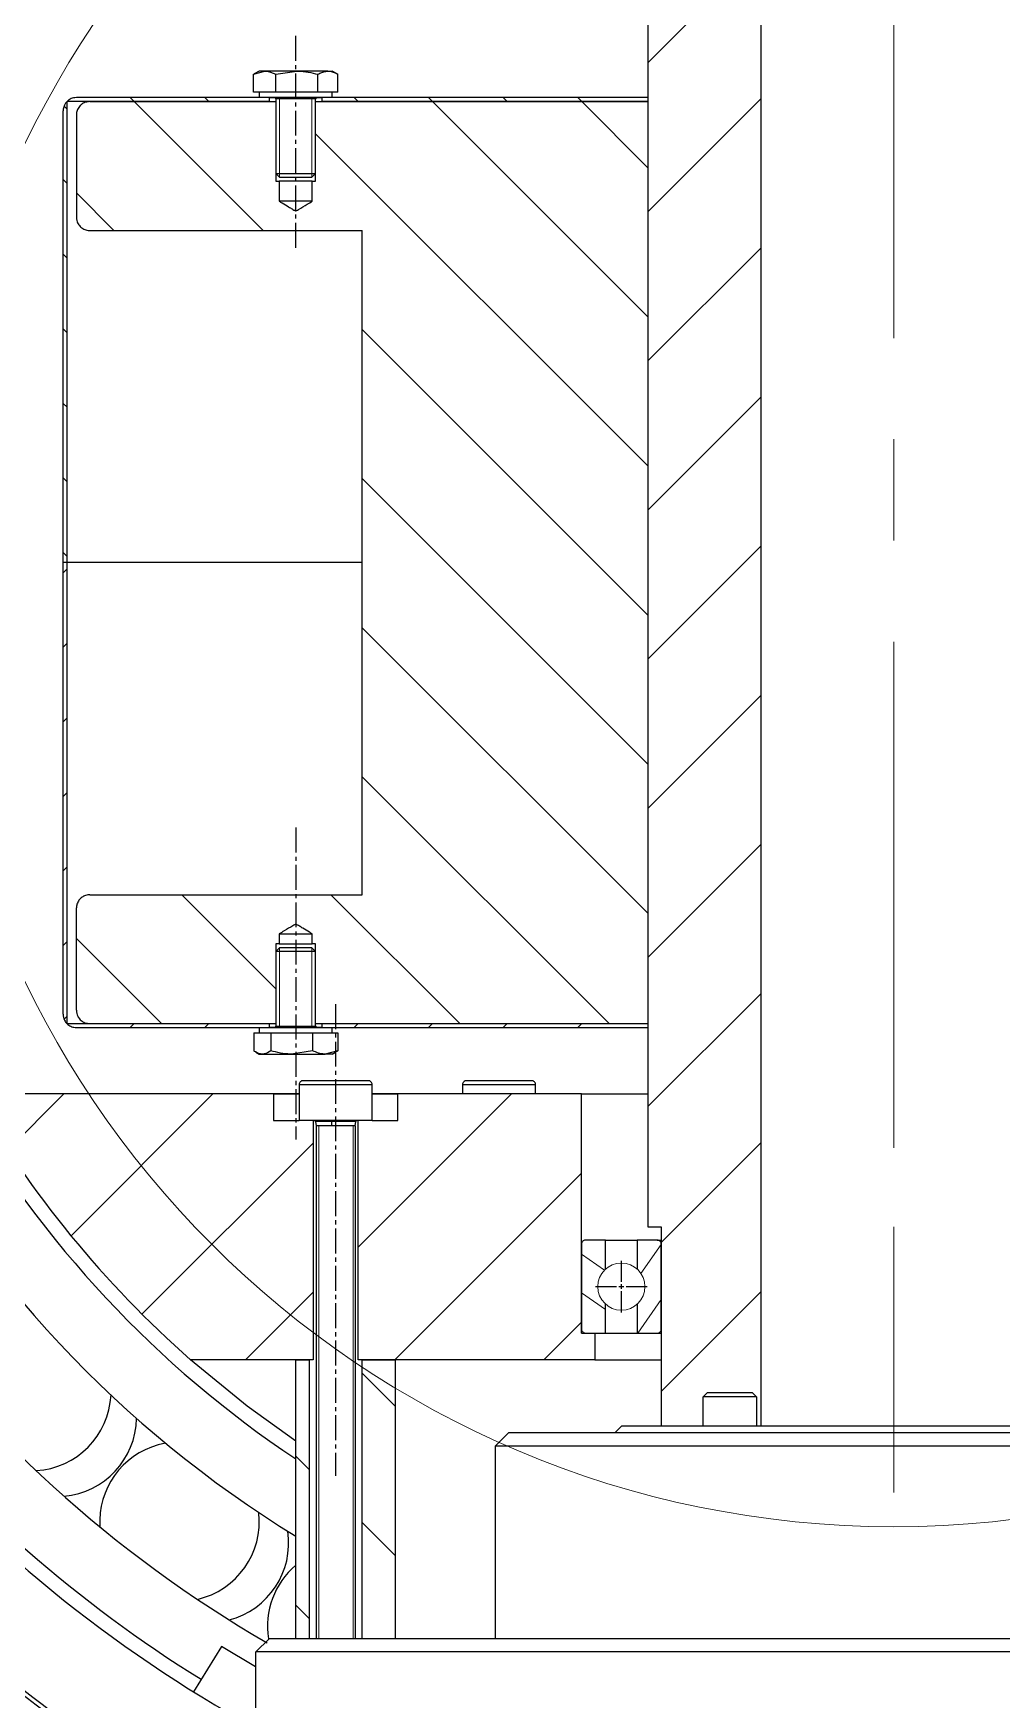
# Model space of a CAD drawing. Header units: millimetres. Extents: x -15 to 1174, y 15 to 856.
# Drawn here: x 108.5 to 137.6, y 372 to 422.2 of the extents above; entities that cross this region are included whole.
import ezdxf

# ---------------------------------------------------------------- set-up
doc = ezdxf.new("R2010")
doc.units = ezdxf.units.MM
doc.linetypes.add('CENTER2', pattern=[1.125, 0.75, -0.125, 0.125, -0.125])
doc.linetypes.add('CENTERX2', pattern=[20.319999999999997, 12.7, -2.54, 2.54, -2.54])
doc.layers.get('0').update_dxf_attribs({"lineweight": 25})
doc.layers.add('netmanh', color=7, linetype='Continuous', lineweight=15)
doc.layers.add('netthuong', color=7, linetype='Continuous', lineweight=25)

# ---------------------------------------------------------------- blocks, each defined once
blk = doc.blocks.new('SW_HATCH_1')
at = {"color": 0, "linetype": 'Continuous', "lineweight": 18}
for p, q in [((-28.30125402703118, 39.05066688098753), (-24.90123125417407, 42.45068965384471)), ((-45.78127285937866, 37.65467182393336), (-45.87010178509698, 37.74350074965164)), ((-43.76153671334978, 37.87999970817181), (-43.88153671254949, 37.99999970737156)), ((-39.88153673922395, 33.999999734046), (-43.7615367133499, 37.87999970817189)), ((-41.51647269805414, 37.87999972314334), (-41.63647269725359, 37.99999972234298)), ((-37.02634466746211, 37.87999975308602), (-37.14634466666183, 37.99999975228578)), ((-34.78128065216598, 37.87999976805744), (-34.90128065136602, 37.99999976725731)), ((-28.30125397605968, 31.39997309195085), (-34.78128065216674, 37.87999976805772)), ((-32.53621663687037, 37.87999978302899), (-32.65621663606996, 37.9999997822287)), ((-30.29115262157483, 37.87999979800043), (-30.41115262077429, 37.99999979720008)), ((-28.30125400600244, 35.89010118242805), (-30.29115262157472, 37.87999979800036)), ((-28.30125399708824, 34.5605388503961), (-24.90123122423113, 37.96056162325321)), ((-28.30125394611679, 26.90984500147356), (-38.30161167704544, 36.91020273240221)), ((-45.7812728444073, 35.40960777869495), (-45.90127288349438, 35.52960781778216)), ((-44.37166476981563, 33.99999970410308), (-45.50127275175161, 35.12960768603889)), ((-45.78127282943578, 33.16454373345567), (-45.9012728685228, 33.28454377254274)), ((-28.30125396714536, 30.07041081980418), (-24.90123119428822, 33.47043359266134)), ((-45.78127281446437, 30.91947968821719), (-45.90127285355145, 31.03947972730441)), ((-28.30125391617386, 22.41971691099588), (-36.90126838822466, 31.01973138304663)), ((-45.7812727994929, 28.67441564297847), (-45.90127283857998, 28.79441568206569)), ((-28.30125393720254, 25.58028278921229), (-24.90123116434536, 28.98030556206953)), ((-45.78127278452157, 26.42935159774006), (-45.90127282360851, 26.54935163682697)), ((-28.30125388623109, 17.92958882051859), (-36.90126835828183, 26.52960329256927)), ((-45.7812727695501, 24.18428755250127), (-45.90127280863718, 24.30428759158848)), ((-28.3012539072596, 21.09015475862079), (-24.90123113440249, 24.49017753147788)), ((-45.9012728045787, 23.69571213370755), (-45.78127276709218, 23.81571217119411)), ((-28.30125385628804, 13.43946073004084), (-36.90126832833898, 22.03947520209182)), ((-45.90127278960732, 21.4506481184115), (-45.78127275212076, 21.57064815589813)), ((-28.30125387731677, 16.60002672802908), (-24.90123110445971, 20.00004950088613)), ((-45.90127277463585, 19.20558410311535), (-45.78127273714932, 19.3255841406019)), ((-45.90127275966444, 16.96052008781965), (-45.78127272217788, 17.0805201253062)), ((-29.47192099024487, 10.11999980346352), (-36.9012682983961, 17.54934711161462)), ((-28.30125384737389, 12.10989869743724), (-24.90123107451675, 15.50992147029449)), ((-45.90127274469294, 14.71545607252386), (-45.78127270720644, 14.83545611001028)), ((-39.5009498130138, 11.16877250516334), (-42.33217702555434, 13.99999971770365)), ((-33.96204902083718, 10.11999977352079), (-37.84204899496271, 13.99999974764649)), ((-45.90127272972153, 12.47039205722788), (-45.78127269223498, 12.59039209471442)), ((-42.94230508202007, 10.11999971363485), (-45.50127260203715, 12.67896723365167)), ((-28.30125381743098, 7.619770666845477), (-24.9012310445739, 11.01979343970258)), ((-45.8717547605679, 10.25484599611464), (-45.78127267726354, 10.34532807941907)), ((-43.88153701904341, 9.99999970737153), (-43.76153701824323, 10.11999970817176)), ((-41.63647297380449, 9.999999722343041), (-41.5164729730044, 10.11999972314319)), ((-37.14634488332719, 9.999999752285897), (-37.02634488252693, 10.11999975308616)), ((-34.9012808380886, 9.999999767257345), (-34.78128083728851, 10.1199997680575)), ((-32.6562167928498, 9.999999782228787), (-32.53621679204966, 10.11999978302898)), ((-30.41115274761103, 9.999999797200235), (-30.29115274681088, 10.11999979800042)), ((-47.56884666449199, 6.312690061923152), (-45.88153703238079, 7.999999694034346)), ((-45.66211008510587, 3.729298580774459), (-41.39140894190316, 7.999999723977228)), ((-37.02157251253257, 3.389580032278636), (-32.41115276094816, 7.999999783863006)), ((-27.90125225769147, 3.529644166050505), (-24.9012310146311, 6.529665409110813)), ((-43.52869774269716, 1.372582862648708), (-38.38098872291493, 6.520291882430945)), ((-35.9210247238195, -2.395428699147883e-07), (-30.3012595101155, 5.619764974161306)), ((-40.41115281429703, -2.694858208113216e-07), (-38.3809886929721, 2.030163851839042)), ((-27.90125222774867, -0.9604838645411797), (-24.90123098468819, 2.039537378519248)), ((-31.43089663334228, -2.096000439183454e-07), (-30.30125948017265, 1.129636943569686)), ((-35.90126734502108, -1.411166083897099), (-36.90152868655849, -0.4109047423597728)), ((-38.50103245795381, -3.30152903149898), (-38.9012695401193, -2.901291949333397)), ((-35.90126731507812, -5.901294174374768), (-36.90152865661581, -4.901032832836901)), ((-38.50103242801092, -7.791657121976501), (-38.90126951017628, -7.391420039811221))]:
    blk.add_line(p, q, dxfattribs=at)
blk = doc.blocks.new('*U42')
at = {"color": 0, "linetype": 'CENTER2', "transparency": 16777216}
blk.add_line((-4.734707046180932e-08, 7.099999999999966), (4.734707046180932e-08, -7.100000000000023), dxfattribs=at)
blk = doc.blocks.new('*U43')
at = {"color": 0, "linetype": 'CENTER2', "transparency": 16777216}
blk.add_line((-3.130902653454508e-08, 4.694999999999993), (3.130902653454508e-08, -4.694999999999993), dxfattribs=at)
blk = doc.blocks.new('*U47')
at = {"color": 0, "linetype": 'CENTER2', "transparency": 16777216}
for p, q in [((-1.4210854715202e-14, 0.1420001922103911), (-1.4210854715202e-14, 0.7787442289155895)), ((-0.7787442289156543, -5.684341886080801e-14), (-0.1420001922104621, -5.684341886080801e-14)), ((-1.4210854715202e-14, -0.778744228915697), (-1.4210854715202e-14, -0.1420001922105047)), ((0.1420001922104337, -5.684341886080801e-14), (0.7787442289156321, -5.684341886080801e-14))]:
    blk.add_line(p, q, dxfattribs=at)
at = {"color": 0, "linetype": 'Continuous', "transparency": 16777216}
for p, q in [((-1.4210854715202e-14, -0.07100009610528081), (-1.4210854715202e-14, 0.07100009610516712)), ((-0.07100009610523818, -5.684341886080801e-14), (0.07100009610520976, -5.684341886080801e-14))]:
    blk.add_line(p, q, dxfattribs=at)

msp = doc.modelspace()

# ---------------------------------------------------------------- hatches: boundary and pattern name
at = {"layer": 'netmanh'}
h = msp.add_hatch(dxfattribs=at)
h.set_pattern_fill('ANSI31', color=256, scale=0.3, angle=10)
h.set_pattern_definition([(55, (-5.219916943133285e-08, 7.827604668214576), (-0.7802423221852646, 0.5463315556243713), [])])
edge = h.paths.add_edge_path()
edge.add_spline(control_points=[(127.3924173530657, 428.9268071260522), (127.391453263541, 428.9382682142185), (127.3893561188257, 428.9631990529683), (127.3715116525632, 428.9983126374366), (127.3424618779497, 429.026943536329), (127.3076295704862, 429.0439897826207), (127.2832910074847, 429.0459370936432), (127.2724168744465, 429.046807125252)], knot_values=[0, 0, 0, 0, 0.1826499615348136, 0.3973110295175213, 0.611972443840089, 0.8266346592478635, 1, 1, 1, 1], degree=3, periodic=0)
edge.add_line((127.2724168744465, 429.046807125252), (126.6724147081701, 429.0468071212509))
edge.add_line((126.6724147081701, 429.0468071212509), (126.6724147140173, 428.169970575632))
edge.add_arc((126.192413295951, 427.6468071180498), 0.7100009610522396, 0, 47.46368111942712, ccw=False)
edge.add_arc((126.192413295951, 427.6468071180498), 0.7100009610522398, -47.4636803552587, 0, ccw=False)
edge.add_line((126.6724147209949, 427.1236436668694), (126.6724147268421, 426.2468071212509))
edge.add_line((126.6724147268421, 426.2468071212509), (127.2724168931186, 426.246807125252))
edge.add_spline(control_points=[(127.2724168931186, 426.246807125252), (127.275030173703, 426.2468609936435), (127.2910716160877, 426.2471916610438), (127.3203643591154, 426.2543472597636), (127.354912165928, 426.2764912565162), (127.3800293719469, 426.3088804146481), (127.3911937830511, 426.3409009454974), (127.392122893774, 426.3605723774817), (127.3924173701373, 426.3668071260523)], knot_values=[0, 0, 0, 0, 0.04177469580817838, 0.2564310851062744, 0.4710874092448923, 0.6857431617801889, 0.9003980811140682, 0.9999999999999999, 0.9999999999999999, 0.9999999999999999, 0.9999999999999999], degree=3, periodic=0)
edge.add_line((127.3924173701373, 426.3668071260523), (127.3924173530657, 428.9268071260522))
edge = h.paths.add_edge_path()
edge.add_line((142.1123633012502, 428.1699706785948), (142.1123632954029, 429.0468072242138))
edge.add_line((142.1123632954029, 429.0468072242138), (141.5123611291265, 429.0468072202125))
edge.add_spline(control_points=[(141.5123611291265, 429.0468072202125), (141.5097478485421, 429.0467533518211), (141.4937064061573, 429.0464226844207), (141.4644136631297, 429.0392670857009), (141.4298658563172, 429.0171230889483), (141.4047486502981, 428.9847339308165), (141.393584239194, 428.9527133999671), (141.3926551284711, 428.9330419679828), (141.3923606521078, 428.9268072194123)], knot_values=[0, 0, 0, 0, 0.04177469580857473, 0.2564310851063495, 0.4710874092447325, 0.6857431617801212, 0.9003980811140628, 1, 1, 1, 1], degree=3, periodic=0)
edge.add_line((141.3923606521559, 428.9268072201115), (141.3923606692275, 426.3668072189131))
edge.add_spline(control_points=[(141.3923606691794, 426.3668072194123), (141.393324758704, 426.3553461312461), (141.3954219034193, 426.3304152924962), (141.413266369682, 426.295301708028), (141.4423161442953, 426.2666708091355), (141.4771484517589, 426.2496245628439), (141.5014870147604, 426.2476772518214), (141.5123611477986, 426.2468072202125)], knot_values=[0, 0, 0, 0, 0.1826499615347824, 0.3973110295175296, 0.6119724438399677, 0.8266346592472781, 1, 1, 1, 1], degree=3, periodic=0)
edge.add_line((141.5123611477987, 426.2468072202125), (141.7923622024918, 426.2468072220797))
edge.add_line((141.7923622024918, 426.2468072220797), (142.112363314075, 426.2468072242137))
edge.add_line((142.112363314075, 426.2468072242137), (142.1123633082277, 427.1236437698325))
edge.add_arc((142.5923647262941, 427.6468072274146), 0.7100009610521943, 180, 227.4636811194223, ccw=False)
edge.add_arc((142.5923647262941, 427.6468072274146), 0.7100009610521943, 132.5363196447492, 180, ccw=False)
edge = h.paths.add_edge_path()
edge.add_spline(control_points=[(127.3924176411492, 385.7268071260523), (127.3914535516246, 385.7382682142185), (127.3893564069093, 385.7631990529683), (127.3715119406465, 385.7983126374366), (127.3424621660332, 385.8269435363291), (127.3076298585697, 385.8439897826206), (127.2832912955682, 385.8459370936432), (127.27241716253, 385.846807125252)], knot_values=[0, 0, 0, 0, 0.1826499615349075, 0.3973110295178386, 0.6119724438402733, 0.8266346592475204, 1, 1, 1, 1], degree=3, periodic=0)
edge.add_line((127.27241716253, 385.846807125252), (126.6724149962536, 385.8468071212508))
edge.add_line((126.6724149962536, 385.8468071212508), (126.6724150021009, 384.969970575632))
edge.add_arc((126.1924135840345, 384.4468071180499), 0.7100009610521271, 0, 47.46368111942172, ccw=False)
edge.add_arc((126.1924135840345, 384.4468071180499), 0.710000961052127, -47.46368035525683, 0, ccw=False)
edge.add_line((126.6724150090784, 383.9236436668697), (126.6724150149257, 383.0468071212508))
edge.add_line((126.6724150149257, 383.0468071212508), (127.2724171812022, 383.046807125252))
edge.add_spline(control_points=[(127.2724171812021, 383.046807125252), (127.2750304617865, 383.0468609936434), (127.2910719041712, 383.0471916610438), (127.3203646471989, 383.0543472597636), (127.3549124540115, 383.0764912565161), (127.3800296600305, 383.1088804146481), (127.3911940711346, 383.1409009454974), (127.3921231818575, 383.1605723774817), (127.3924176582208, 383.1668071260523)], knot_values=[0, 0, 0, 0, 0.04177469580844697, 0.2564310851063278, 0.4710874092449248, 0.6857431617802044, 0.9003980811140444, 1, 1, 1, 1], degree=3, periodic=0)
edge.add_line((127.3924176582208, 383.1668071260523), (127.3924176411492, 385.7268071260523))
edge = h.paths.add_edge_path()
edge.add_line((142.1123635834865, 385.8468072242137), (141.51236141721, 385.8468072202125))
edge.add_line((141.51236141721, 385.8468072202125), (141.3923609394392, 385.8468072194123))
edge.add_line((141.3923609394392, 385.8468072194123), (141.3923609573111, 383.166807218853))
edge.add_spline(control_points=[(141.3923609572629, 383.1668072194123), (141.3933250467876, 383.1553461312461), (141.3954221915028, 383.1304152924961), (141.4132666577656, 383.0953017080279), (141.4423164323791, 383.0666708091354), (141.4771487398426, 383.0496245628439), (141.5014873028439, 383.0476772518214), (141.5123614358821, 383.0468072202125)], knot_values=[0, 0, 0, 0, 0.1826499615356764, 0.3973110295185319, 0.6119724438411653, 0.8266346592485091, 1, 1, 1, 1], degree=3, periodic=0)
edge.add_line((141.5123614358821, 383.0468072202125), (142.1123636021586, 383.0468072242137))
edge.add_line((142.1123636021586, 383.0468072242137), (142.1123635963113, 383.9236437698325))
edge.add_arc((142.5923650143776, 384.4468072274146), 0.7100009610520913, 180, 227.463681119426, ccw=False)
edge.add_arc((142.5923650143776, 384.4468072274146), 0.7100009610520912, 132.5363196447455, 180, ccw=False)
edge.add_line((142.1123635893337, 384.9699706785947), (142.1123635834865, 385.8468072242137))
h = msp.add_hatch(dxfattribs=at)
h.set_pattern_fill('ANSI31', color=256, scale=0.3, angle=100)
h.set_pattern_definition([(145, (-5.219916943133285e-08, 7.827604668214576), (-0.5463315556243713, -0.7802423221852646), [])])
edge = h.paths.add_edge_path()
edge.add_line((125.7124121531433, 385.846807114849), (125.1124106749109, 385.8468071108478))
edge.add_spline(control_points=[(125.1124106749109, 385.8468071108478), (125.1097973426906, 385.8467532402024), (125.0937558897902, 385.8464225652826), (125.0644631883482, 385.8392669251085), (125.0299155086607, 385.8171229410053), (125.0047983814652, 385.7847338186218), (124.9936339902684, 385.752713306804), (124.992704879496, 385.7330418690616), (124.99241040271, 385.7268071100476)], knot_values=[0, 0, 0, 0, 0.04177555592397208, 0.2564314661359164, 0.4710873107141368, 0.6857428082085222, 0.9003978313686146, 0.9999999999999999, 0.9999999999999999, 0.9999999999999999, 0.9999999999999999], degree=3, periodic=0)
edge.add_line((124.9924104027114, 385.7268071100714), (124.992410419783, 383.1668071100323))
edge.add_spline(control_points=[(124.9924104197816, 383.1668071100476), (124.9933745107346, 383.1553460024167), (124.9954716582982, 383.1304151244019), (125.013316148455, 383.0953014944405), (125.0423659494044, 383.066670593468), (125.0771981913446, 383.0496244248903), (125.1015366509591, 383.0476771311825), (125.112410693583, 383.0468071108478)], knot_values=[0, 0, 0, 0, 0.1826504270863007, 0.3973119931963803, 0.6119737475810686, 0.8266359467762056, 1, 1, 1, 1], degree=3, periodic=0)
edge.add_line((125.1124106935831, 383.0468071108478), (125.3924113588984, 383.046807112715))
edge.add_line((125.3924113588984, 383.046807112715), (125.7124121718154, 383.0468071148489))
edge.add_line((125.7124121718154, 383.0468071148489), (125.7124121659681, 383.9236436604679))
edge.add_arc((126.1924135840345, 384.4468071180499), 0.7100009610521272, 180, 227.4636811194152, ccw=False)
edge.add_arc((126.1924135840345, 384.4468071180499), 0.7100009610521271, 132.5363196447498, 180, ccw=False)
edge.add_line((125.7124121589906, 384.96997056923), (125.7124121531433, 385.846807114849))

# ---------------------------------------------------------------- linework, layer by layer
at = {"color": 7, "linetype": 'Continuous', "lineweight": 25}
for p, q in [((130.3924386073777, 430.2468071460582), (130.3924389408077, 380.2468071460582)), ((126.9924158385216, 426.2468071233848), (126.9924161052656, 386.2468071233848)), ((115.1228590835372, 420.9485590070066), (115.4577075225329, 421.0468070464644)), ((115.1228590871499, 420.4068070442314), (115.1228590835372, 420.9485590070066)), ((115.2923890551361, 421.046807045362), (115.1444690415737, 420.9614053843979)), ((115.4577075225329, 421.0468070464644), (115.2923890551364, 421.0468070453621)), ((116.4273209483112, 421.0468070529304), (115.4577075225329, 421.0468070464644)), ((115.7925559628401, 420.9485590114725), (116.4273209483112, 421.0468070529304)), ((115.7925559664524, 420.4068070486973), (115.7925559628401, 420.9485590114725)), ((117.3620024809146, 421.0468070591634), (116.4273209483112, 421.0468070529304)), ((117.0620859387064, 420.4068070571632), (117.0620859350938, 420.9485590199386)), ((117.3620024809146, 421.0468070591634), (117.4923890551364, 421.0468070600331)), ((117.6403090698386, 420.9614054010414), (117.4923890551368, 421.0468070600328)), ((117.6619190316586, 420.4068070611635), (117.6619190280461, 420.9485590239389)), ((115.5926371659324, 420.1268070473642), (109.5123970376765, 420.1268070068176)), ((109.5123971302367, 406.2468070068175), (109.5123970376765, 420.1268070068176)), ((115.2925694870418, 420.2468070453629), (109.7923971276647, 420.2468070086847)), ((110.192397261807, 420.1268070113522), (115.7827144808815, 420.1268070486319)), ((115.4577075268011, 420.4068070464642), (115.1228590871499, 420.4068070442314)), ((115.2923890594043, 420.4068070453621), (115.2923890604713, 420.2468070453617)), ((117.4923890604712, 420.2468070600326), (115.2923890604712, 420.2468070453617)), ((115.7925559664524, 420.4068070486973), (115.4577075268011, 420.4068070464642)), ((115.7788465736487, 420.236807048606), (115.5926371651988, 420.2368070473643)), ((115.5926371651988, 420.2368070473642), (115.5926371659324, 420.1268070473642)), ((115.7827144808815, 420.1268070486319), (115.792719907576, 420.1168070486985)), ((115.7923890612715, 420.1268070486964), (115.7827144808815, 420.1268070486319)), ((116.9923890607387, 420.2068070566982), (115.7923890607387, 420.2068070486959)), ((115.792389060738, 420.2068070486959), (115.7923890613382, 420.1168070486963)), ((116.4273209525799, 420.4068070529304), (115.7925559664524, 420.4068070486973)), ((115.792719907576, 420.1168070486985), (115.7927199235139, 417.7268070486985)), ((117.0620859387064, 420.4068070571632), (116.4273209525799, 420.4068070529304)), ((116.9920582151121, 420.1168070566964), (117.0020636416732, 420.1268070567632)), ((116.99205823105, 417.7268070566964), (116.9920582151121, 420.1168070566964)), ((116.9923890613382, 420.1168070566987), (116.992389060738, 420.2068070566982)), ((117.0020636416732, 420.1268070567632), (116.9923890612715, 420.1268070566987)), ((117.0020636416732, 420.1268070567632), (126.9924158792854, 420.1268071233848)), ((117.1921409558771, 420.2368070580306), (117.0059315474285, 420.236807056789)), ((117.3620024851827, 420.4068070591635), (117.0620859387064, 420.4068070571632)), ((117.1921409566106, 420.1268070580307), (117.1921409558771, 420.2368070580306)), ((126.9924158792854, 420.1268071233848), (117.1921409566106, 420.1268070580307)), ((117.6619190316586, 420.4068070611635), (117.3620024851827, 420.4068070591635)), ((126.9924158784852, 420.2468071233848), (117.4922086339007, 420.2468070600314)), ((117.4923890604713, 420.2468070600327), (117.4923890594043, 420.406807060033)), ((126.9924158784852, 420.2468071233848), (126.9924158792854, 420.1268071233848)), ((126.9924158792854, 420.1268071233848), (126.9924160644058, 392.3668071233848)), ((109.39239709195, 406.2468070060173), (109.392397001257, 419.8468070060173)), ((109.7923971311319, 419.7268070086848), (109.7923971516716, 416.6468070086848)), ((115.7923890757286, 417.959007048696), (116.921269126153, 417.9590070562241)), ((115.7927199219677, 417.9586762024605), (115.9045890764761, 417.8468070494441)), ((116.8801890764761, 417.84680705595), (116.9920582295038, 417.9586762104696)), ((116.921269126153, 417.9590070562241), (116.9923890757286, 417.9590070566983)), ((115.7927199235139, 417.7268070486985), (115.8927861409607, 417.7268070493658)), ((116.8919920136033, 417.7268070560291), (115.8927861409607, 417.7268070493658)), ((115.8927861409607, 417.7268070493658), (115.8927861449618, 417.1268070493658)), ((115.9045890764761, 417.8468070494441), (116.8223685574712, 417.8468070555643)), ((116.8223685574712, 417.8468070555643), (116.8801890764761, 417.84680705595)), ((116.8919920176045, 417.1268070560291), (116.8919920136033, 417.7268070560291)), ((116.8919920136033, 417.7268070560291), (116.99205823105, 417.7268070566964)), ((116.8919920176045, 417.1268070560291), (115.8927861449618, 417.1268070493658)), ((110.1923972876811, 416.2468070113522), (118.3924014904588, 416.2468070660348)), ((118.3924016238309, 396.2468070660348), (118.3924014904588, 416.2468070660348)), ((109.5123971302367, 406.2468070068175), (109.39239709195, 406.2468070060173)), ((109.3923971826429, 392.6468070060173), (109.3923970919499, 406.2468070060173)), ((118.3924015571449, 406.2468070660348), (109.5123971302367, 406.2468070068175)), ((109.5123972227969, 392.3668070068175), (109.5123971302367, 406.2468070068175)), ((110.1923974210532, 396.2468070113522), (118.3924016238309, 396.2468070660348)), ((109.7923973109178, 392.7668070086847), (109.7923972903785, 395.8468070086847)), ((115.8927862919652, 395.066376739852), (115.8927862939629, 394.7668070493658)), ((115.8927862919652, 395.066376739852), (116.8919921648138, 395.0663767465153)), ((116.8919921668115, 394.7668070560291), (116.8919921648138, 395.0663767465153)), ((116.9923892319395, 394.5346070567018), (115.7923892319395, 394.5346070486995)), ((115.8927862939629, 394.7668070493658), (115.7927200765333, 394.7668070486985)), ((115.7927200765333, 394.7668070486985), (115.7927200924713, 392.3768070486985)), ((115.9045892311906, 394.646807049448), (115.7927200780796, 394.5349378948449)), ((115.8927862939629, 394.7668070493658), (116.8919921668115, 394.7668070560291)), ((116.8801892311906, 394.6468070559538), (115.9045892311906, 394.646807049448)), ((116.9920583857873, 394.5349379028492), (116.8801892311906, 394.6468070559538)), ((116.9920583842411, 394.7668070566964), (116.8919921668115, 394.7668070560291)), ((116.992058400179, 392.3768070566964), (116.9920583842411, 394.7668070566964)), ((109.5123972227969, 392.3668070068175), (115.5926373510527, 392.3668070473643)), ((110.1923974469274, 392.3668070113522), (115.7827146659116, 392.3668070486318)), ((115.5926373510527, 392.3668070473643), (115.5926373517863, 392.2568070473642)), ((115.7927200924713, 392.3768070486985), (115.7827146659116, 392.3668070486318)), ((115.7827146659116, 392.3668070486318), (115.7923892463947, 392.3668070486963)), ((115.792389246328, 392.3768070486963), (115.7923892469282, 392.2868070486997)), ((117.0020638268721, 392.3668070567631), (116.992058400179, 392.3768070566964)), ((116.9923892469282, 392.2868070567021), (116.992389246328, 392.3768070566986)), ((116.9923892463947, 392.3668070566986), (117.0020638268721, 392.3668070567631)), ((117.0020638268721, 392.3668070567631), (126.9924160644058, 392.3668071233848)), ((117.1921411417309, 392.3668070580306), (126.9924160644057, 392.3668071233848)), ((117.1921411424645, 392.2568070580307), (117.1921411417309, 392.3668070580306)), ((126.9924160644057, 392.3668071233848), (126.9924160652059, 392.2468071233848)), ((109.7923973143855, 392.2468070086848), (115.2925696737655, 392.2468070453665)), ((115.1300960186307, 392.0868070442828), (115.1300960222435, 391.5450550815076)), ((115.1300960186307, 392.0868070442828), (115.3845100016871, 392.0868070459792)), ((115.2923892471949, 392.2468070453653), (115.2923892482619, 392.0868070453649)), ((115.2923892471949, 392.2468070453654), (115.3845100006202, 392.2468070459796)), ((115.3845100006202, 392.2468070459796), (117.4923892471949, 392.2468070600362)), ((115.3845100016871, 392.0868070459792), (115.638923984744, 392.0868070476761)), ((115.5926373517862, 392.2568070473642), (115.7788467602356, 392.256807048606)), ((115.638923984744, 392.0868070476761), (116.2700705995598, 392.0868070518848)), ((115.638923984744, 392.0868070476761), (115.638923988357, 391.5450550849006)), ((115.7923892469289, 392.2868070486998), (115.8426369306154, 392.2868070490348)), ((115.8426369306154, 392.2868070490348), (116.9923892469289, 392.2868070567021)), ((116.2700705995598, 392.0868070518848), (116.9012172143755, 392.0868070560936)), ((116.9012172143755, 392.0868070560936), (116.9012172179877, 391.5450550933184)), ((116.9012172143755, 392.0868070560936), (117.2779498461339, 392.0868070586063)), ((117.0059317340221, 392.2568070567889), (117.1921411424644, 392.2568070580307)), ((117.2779498461339, 392.0868070586063), (117.6546824778929, 392.086807061118)), ((117.4922088206243, 392.246807060035), (126.9924160652059, 392.2468071233848)), ((117.4923892482619, 392.0868070600358), (117.4923892471949, 392.2468070600362)), ((117.6546824778929, 392.086807061118), (117.654682481506, 391.5450550983427)), ((115.1918486079017, 391.5048542127114), (115.2923892525295, 391.446807045365)), ((115.2923892525298, 391.4468070453649), (115.384510005955, 391.4468070459791)), ((115.384510005955, 391.4468070459791), (116.2700706038273, 391.4468070518848)), ((116.9012172179877, 391.5450550933184), (116.2700706038273, 391.4468070518848)), ((116.2700706038273, 391.4468070518848), (117.2779498504018, 391.4468070586062)), ((117.654682481506, 391.5450550983427), (117.2779498504018, 391.4468070586062)), ((117.4923892525298, 391.4468070600358), (117.2779498504018, 391.4468070586062)), ((117.4923892525302, 391.4468070600359), (117.5929298963841, 391.5048542287235)), ((117.586034599682, 391.5125726326434), (117.654682481506, 391.5450550983427)), ((116.4923892586596, 390.5268070533638), (116.4923892658617, 389.4468070533638)), ((118.6923892586583, 390.5268070680344), (116.4923892586583, 390.5268070533635)), ((118.5723892578593, 390.6468070672342), (116.6123892578593, 390.6468070541637)), ((118.6923892658617, 389.4468070680346), (118.6923892586596, 390.5268070680347)), ((121.4129953349343, 390.5268070861775), (121.4129953368015, 390.2468070861778)), ((123.612995334933, 390.5268071008481), (121.412995334933, 390.5268070861772)), ((123.492995334134, 390.6468071000479), (121.5329953341339, 390.6468070869774)), ((123.6129953368016, 390.2468071008487), (123.6129953349343, 390.5268071008484)), ((115.7122948123491, 390.2468070481622), (106.6803964217932, 390.2468069879321)), ((116.4923892605268, 390.2468070533643), (115.7122948123491, 390.2468070481622)), ((115.7122948123491, 390.2468070481622), (115.7222953768356, 390.2368070482289)), ((116.4923892605935, 390.2368070533643), (115.7222953768356, 390.2368070482289)), ((115.7222953768356, 390.2368070482289), (115.7222953821038, 389.4468070482289)), ((119.4724837087063, 390.2468070732374), (118.6923892605269, 390.2468070680352)), ((119.4624831443532, 390.2368070731707), (118.6923892605935, 390.2368070680353)), ((119.4624831443532, 390.2368070731707), (119.4724837087063, 390.2468070732374)), ((119.4624831496214, 389.4468070731707), (119.4624831443532, 390.2368070731707)), ((124.9924103725693, 390.2468071100475), (119.4724837087063, 390.2468070732374)), ((124.9924104205832, 383.0468071100476), (124.9924103725693, 390.2468071100475)), ((124.9924103725693, 390.2468071100475), (126.9924160785912, 390.2468071233848)), ((115.7222953821038, 389.4468070482289), (116.4925696924447, 389.4468070533646)), ((118.6923892658621, 389.4468070680343), (116.492389265862, 389.4468070533635)), ((116.9126811711102, 389.4468070561671), (116.9126812191241, 382.2468070561671)), ((116.9841114324991, 389.4137529837493), (117.0069892669476, 389.2840063422287)), ((117.4647099134092, 389.4137529869543), (116.9841114324991, 389.4137529837492)), ((117.4647099134092, 389.4137529869543), (117.4695120405737, 389.2840063453131)), ((118.2006670996657, 389.413752991862), (117.4647099134092, 389.4137529869543)), ((118.1777892669476, 389.2840063500363), (118.2006670996657, 389.4137529918619)), ((118.272097408629, 382.2468070652325), (118.272097360615, 389.4468070652325)), ((118.6922088392794, 389.4468070680332), (119.4624831496214, 389.4468070731707)), ((117.4695120405737, 389.2840063453131), (117.0069892669469, 389.2840063422287)), ((117.6072067709582, 389.2840063462314), (117.4695120405737, 389.2840063453131)), ((118.0587048113323, 389.2840063492422), (117.6072067709582, 389.2840063462314)), ((118.1777892669469, 389.2840063500363), (118.0587048113323, 389.2840063492422)), ((125.7124121531433, 385.846807114849), (125.1124106749109, 385.8468071108478)), ((125.7124121589906, 384.9699705692301), (125.7124121531433, 385.846807114849)), ((125.7124121531433, 385.846807114849), (126.6724149962536, 385.8468071212508)), ((126.6724149962536, 385.8468071212508), (126.6724150021009, 384.969970575632)), ((127.27241716253, 385.846807125252), (126.6724149962536, 385.8468071212508)), ((126.9924161052656, 386.2468071233848), (127.3924176377297, 386.2468071260523)), ((127.27241716253, 385.846807125252), (127.3924176403972, 385.8468071260523)), ((127.3924176377297, 386.2468071260523), (127.3924176777413, 380.2468071260523)), ((124.99241040271, 385.7268071100476), (124.9924104197816, 383.1668071100476)), ((127.3924176582208, 383.1668071260523), (127.3924176411492, 385.7268071260523)), ((125.7124121718154, 383.0468071148489), (125.7124121659681, 383.9236436604678)), ((126.6724150090784, 383.9236436668697), (126.6724150149257, 383.0468071212508)), ((124.9924104205832, 383.0468071100476), (125.3924113588984, 383.046807112715)), ((125.112410693583, 383.0468071108478), (125.7124121718154, 383.0468071148489)), ((125.3924113588984, 383.046807112715), (125.3924113642333, 382.246807112715)), ((125.7124121718154, 383.0468071148489), (126.6724150149257, 383.0468071212508)), ((126.6724150149257, 383.0468071212508), (127.2724171812021, 383.046807125252)), ((127.2724171812021, 383.046807125252), (127.3924176590692, 383.0468071260523)), ((116.9126812191241, 382.2468070561671), (113.2263788253603, 382.2468070315846)), ((116.3924003951087, 373.8468070526972), (116.3924003390924, 382.2468070526971)), ((116.3924003390924, 382.2468070526971), (116.7826343546356, 382.2468070552995)), ((116.7826343546356, 382.2468070552995), (116.7926374186555, 382.2368070553662)), ((116.7926374186555, 382.2368070553662), (116.7926374746051, 373.8468070553662)), ((125.3924113642333, 382.246807112715), (118.272097408629, 382.2468070652325)), ((118.3921412093271, 382.2368070660326), (118.4021442732137, 382.2468070660993)), ((118.3921412652767, 373.8468070660327), (118.3921412093271, 382.2368070660326)), ((118.4021442732137, 382.2468070660993), (119.3924025441277, 382.2468070727029)), ((119.3924026001439, 373.846807072703), (119.3924025441277, 382.2468070727029)), ((125.3924113642333, 382.246807112715), (127.3924176644041, 382.2468071260523)), ((128.6560445197502, 381.1268071346512), (128.7760445189573, 381.2468071354583)), ((128.6560445256438, 380.2468071345645), (128.6560445197754, 381.1268071346511)), ((130.136044518994, 381.2468071445277), (130.2560445198006, 381.1268071453209)), ((130.2560445197755, 381.126807145321), (130.2560445256437, 380.2468071452344)), ((122.7923893285958, 380.0468070953765), (122.3923893312631, 379.646807092709)), ((125.9923893285958, 380.0468071167154), (126.1923893272619, 380.2468071180493)), ((112.4755926837468, 379.7323953842552), (112.256887212275, 379.6828542093153)), ((122.3923893312631, 379.646807092709), (122.3923893699411, 373.8468070927088)), ((115.1923893726082, 373.446807044695), (115.592389369941, 373.8468070473626)), ((114.1591900677246, 373.6097476430808), (113.3161401058031, 372.2498701626785)), ((115.1829556181884, 372.9968799060485), (114.1591900677246, 373.6097476430808)), ((115.1923894126203, 367.446807044695), (115.1923893726082, 373.446807044695))]:
    msp.add_line(p, q, dxfattribs=at)
at = {"color": 7, "linetype": 'CENTERX2', "lineweight": 18, "ltscale": 1.2}
for p, q in [((134.3923890071695, 428.2468071727316), (134.3923892872508, 386.2468071727316)), ((134.3923892872508, 386.2468071727316), (134.3923893405996, 378.2468071727316))]:
    msp.add_line(p, q, dxfattribs=at)
at = {"linetype": 'CENTER2'}
msp.add_line((116.3923890906191, 415.7268070526968), (116.3923890480068, 422.1168070526967), dxfattribs=at)
at = {"color": 7, "linetype": 'Continuous', "lineweight": 25, "flags": 128}
msp.add_lwpolyline([(116.3924003554807, 379.7892864412034), (114.9271592809086, 380.8478932984285), (113.2263788253603, 382.2468070315846)], dxfattribs=at)
at = {"color": 7, "linetype": 'Continuous', "lineweight": 18}
msp.add_circle((134.392389153832, 406.2468071727379), 29.0290520173001, dxfattribs=at)
at = {"color": 7, "linetype": 'Continuous', "lineweight": 25}
for centre, radius, start, end in [((134.3923891538307, 406.2468071727323), 47.00000000000001, 14.79249742348322, 154.834968234325), ((134.3923891538307, 406.2468071727323), 47, 154.834968234325, 242.0899445491411), ((115.7523890607387, 420.206807048429), 0.04000000000007731, 3.821958060746176e-07, 90.00000038103555), ((117.0323890607386, 420.2068070569649), 0.04000000000002046, 90.00000038313216, 180.0000003820338), ((115.7523892469289, 392.286807048433), 0.04000000000002046, 270.0000003831737, 3.820329616749265e-07), ((117.0323892469289, 392.2868070569688), 0.04000000000000625, 180.0000003820338, 270.0000003809956), ((116.6123892586583, 390.5268070541637), 0.1200000000000045, 90.00000038190404, 180.000000382088), ((118.5723892586583, 390.5268070672342), 0.1200000000000188, 3.820872601044485e-07, 90.0000003822501), ((121.532995334933, 390.5268070869774), 0.1200000000000045, 90.00000038191762, 180.000000382088), ((123.492995334933, 390.5268071000479), 0.1200000000000045, 3.820872601044485e-07, 90.0000003822501), ((134.3923891538307, 406.2468071727324), 34.39999999999997, 207.8274763954814, 238.4491223768626), ((134.3923891538307, 406.2468071727324), 32.43999999999997, 209.7962649798152, 236.2982261009579), ((134.3923891538306, 406.2468071727322), 32, 210.0029369553965, 228.5903782728126), ((116.9447191224238, 389.4068070563799), 0.04000000000002046, 10.00000038184502, 90.00000038207368), ((118.2400594098314, 389.406807065018), 0.04000000000000434, 90.00000038213474, 170.0000003817778), ((134.3923891538307, 406.2468071727324), 37.60000000000026, 215.5305576645622, 239.8879426409397), ((134.3923891538307, 406.2468071727324), 39.56, 219.3320584732561, 238.203341669047), ((108.436009116314, 381.3015403802519), 2.4, 273.4598977372772, 357.1121956480873), ((134.3923891538304, 406.2468071727324), 40.00000000000002, 220.0950227348636, 241.2702028248807), ((109.2034266927622, 380.5268505216238), 2.400000000000002, 275.1954639942829, 358.8477619050931), ((112.8958762755613, 377.3694815681266), 2.399999999999993, 105.4409703622819, 183.7378324609687), ((112.8958762755613, 377.3694815681266), 2.400000000000014, 282.9335819478069, 6.585879858615189), ((113.7803370363963, 376.7316702510073), 2.399999999999996, 284.6691482048045, 8.32144611561504), ((134.3923891538304, 406.2468071727324), 42.99999999999996, 224.6253086337533, 238.9270630654939), ((134.3923891538304, 406.2468071727324), 42.87999999999991, 224.4715597153511, 239.3187851633899), ((117.9421122689011, 374.2251209209255), 2.399999999999998, 130.2191763566547, 189.1970281232544)]:
    msp.add_arc(centre, radius, start, end, dxfattribs=at)
for points, knots in [([(115.4577075225329, 421.0468070464644), (115.46563971711, 421.0467090420806), (115.5787140474505, 421.0453119785102), (115.6895215947137, 420.9951770040439), (115.7925559628401, 420.9485590114725)], [0, 0, 0, 0, 0.07015026799794757, 1, 1, 1, 1]), ([(116.4273209483112, 421.0468070529304), (116.4423578389885, 421.0467090485939), (116.6567104153402, 421.0453119856988), (116.8667658994702, 420.9951770118944), (117.0620859350938, 420.9485590199386)], [0, 0, 0, 0, 0.07015026799913458, 1, 1, 1, 1]), ([(117.0620859350938, 420.9485590199386), (117.0821238504584, 420.960461045689), (117.1797665419066, 421.018458387569), (117.2813030023984, 421.0342534266212), (117.3620024809146, 421.0468070591634)], [0, 0, 0, 0, 0.2052167455385972, 1, 1, 1, 1]), ([(117.3620024809146, 421.0468070591634), (117.3850694408505, 421.045764960118), (117.4865478450449, 421.0411804570699), (117.5854772062384, 420.9889313984978), (117.6619190280461, 420.9485590239389)], [0, 0, 0, 0, 0.2273090527885504, 1, 1, 1, 1]), ([(109.7923971276647, 420.2468070086847), (109.7615994286035, 420.2446951898378), (109.6859523213086, 420.2395080170371), (109.572946626827, 420.189948992636), (109.4841273862476, 420.1097470345946), (109.4215670246844, 420.0094859707822), (109.395117155745, 419.9227680376578), (109.3929555569279, 419.8624048204735), (109.392397001257, 419.8468070060173)], [0, 0, 0, 0, 0.1473267637775841, 0.3618726023891619, 0.576418409823472, 0.7106992340566871, 0.9252448779287279, 1, 1, 1, 1]), ([(110.192397261807, 420.1268070113522), (110.1581953139877, 420.1242303879656), (110.0791262120343, 420.1182736717478), (109.9796897473695, 420.0712873045485), (109.8891521226715, 419.9955324400014), (109.8218538861348, 419.8963386744774), (109.7943667188834, 419.7959569539267), (109.7927444107749, 419.7389995948128), (109.7923971311319, 419.7268070086848)], [0, 0, 0, 0, 0.1635631518862462, 0.3781302632430965, 0.5124244727304258, 0.7269914233523704, 0.9415583756649288, 1, 1, 1, 1]), ([(115.8927861449618, 417.1268070493658), (115.9219068684028, 417.1093258208145), (116.0175132286992, 417.0519331314231), (116.1475531030364, 416.9738949277775), (116.2664741659461, 416.9028799326982), (116.3285274269935, 416.8663008365949), (116.3616861423094, 416.8479860950752), (116.3812384041275, 416.8391799160576), (116.3974839841536, 416.8375674499577), (116.4310524821912, 416.8500438338191), (116.5426270328733, 416.9196935664091), (116.7034489989971, 417.0131317005845), (116.8408718217185, 417.0959859390201), (116.8919920176045, 417.1268070560291)], [0, 0, 0, 0, 0.08816733226815608, 0.2894625112001012, 0.3936466020029237, 0.4477850604665884, 0.4763427179412972, 0.4920999309874148, 0.5030814200615805, 0.51767105572441, 0.583403097890517, 0.8450292693775547, 1, 1, 1, 1]), ([(109.7923971516716, 416.6468070086848), (109.7931501191102, 416.6284745415934), (109.7950547865674, 416.5821016817688), (109.8178793427869, 416.4930518389082), (109.8767291158508, 416.3886115362554), (109.9799973645104, 416.2992765470133), (110.0914250927595, 416.2531421916952), (110.1643259346162, 416.2485682594292), (110.1923972876811, 416.2468070113522)], [0, 0, 0, 0, 0.08778635415272411, 0.2220598174462028, 0.4365941189544376, 0.651128418498915, 0.8656627675454015, 1, 1, 1, 1]), ([(110.1923974210532, 396.2468070113522), (110.1847755473334, 396.2466695044179), (110.1323971648022, 396.2457245411358), (110.0522013159541, 396.2267764614788), (109.9483651309717, 396.1702309918144), (109.8630631684656, 396.0864152509438), (109.8028543608418, 395.9692932576689), (109.7957084790112, 395.8855917789235), (109.7923972903785, 395.8468070086847)], [0, 0, 0, 0, 0.03654695471725527, 0.2511548268699733, 0.3854745644895097, 0.6000823138036865, 0.8146900651455009, 1, 1, 1, 1]), ([(116.8919921648138, 395.0663767465153), (116.8628714413569, 395.0838579750801), (116.7672650810581, 395.1412506644858), (116.6372252067565, 395.2192888681473), (116.5183041439309, 395.2903038632643), (116.4562508831284, 395.3268829594427), (116.4230921681392, 395.3451977011333), (116.403539907307, 395.3540038804747), (116.3872943295834, 395.355616347815), (116.3537258413242, 395.3431399701265), (116.2421513309197, 395.2734902621391), (116.0813293625171, 395.1800521271198), (115.9439065296886, 395.0971978822224), (115.8927862919652, 395.066376739852)], [0, 0, 0, 0, 0.08816733220655616, 0.2894625108468328, 0.3936466014592887, 0.4477850597474558, 0.4763427169780508, 0.4920999296775525, 0.5030814175736642, 0.5176710492210397, 0.5834030673689748, 0.845029142591456, 0.9999999999999999, 0.9999999999999999, 0.9999999999999999, 0.9999999999999999]), ([(109.3923971826429, 392.6468070060173), (109.3946867432961, 392.6142792090633), (109.3989540757167, 392.5536532010491), (109.4364232811906, 392.4541346356818), (109.5058936534414, 392.3565982917069), (109.6181242961736, 392.2785337325997), (109.719841719255, 392.2491446348171), (109.778503110874, 392.2472546578724), (109.7923973143855, 392.2468070086848)], [0, 0, 0, 0, 0.1554564669484848, 0.2897431087759065, 0.5042985015907173, 0.718853892405212, 0.9334093323126199, 0.9999999999999999, 0.9999999999999999, 0.9999999999999999, 0.9999999999999999]), ([(109.7923973109178, 392.7668070086847), (109.7945793987205, 392.7350734274255), (109.798693309613, 392.6752458047948), (109.8352792781973, 392.5762570643369), (109.9041740750272, 392.4783042733167), (110.0159367189281, 392.3995875407095), (110.1182550655538, 392.3693252718671), (110.177710757564, 392.367305847635), (110.1923974469274, 392.3668070113522)], [0, 0, 0, 0, 0.1516799158897104, 0.2859635883635066, 0.5005142423940664, 0.7150648943621198, 0.9296155970316679, 1, 1, 1, 1]), ([(115.384510005955, 391.4468070459791), (115.3160540436308, 391.4593606775269), (115.2299224323521, 391.475155715328), (115.147093837016, 391.5331530560041), (115.1300960222435, 391.5450550815076)], [0, 0, 0, 0, 0.7947832544609388, 1, 1, 1, 1]), ([(115.638923988357, 391.5450550849006), (115.5740797227188, 391.5046827093997), (115.4901596692069, 391.4524336496086), (115.4040773063237, 391.447849145309), (115.384510005955, 391.4468070459791)], [0, 0, 0, 0, 0.7726909472113987, 1, 1, 1, 1]), ([(116.2700706038273, 391.4468070518848), (116.2551194284229, 391.4469050562219), (116.0419887329718, 391.4483021191243), (115.8331306348873, 391.498437092937), (115.638923988357, 391.5450550849006)], [0, 0, 0, 0, 0.0701502679978559, 1, 1, 1, 1]), ([(117.2779498504018, 391.4468070586062), (117.2690254649643, 391.4469050629835), (117.1418073417529, 391.4483021264608), (117.0171395400191, 391.4984371008338), (116.9012172179877, 391.5450550933184)], [0, 0, 0, 0, 0.07015026799775421, 1, 1, 1, 1]), ([(125.1124106749109, 385.8468071108478), (125.1097973426906, 385.8467532402024), (125.0937558897902, 385.8464225652826), (125.0644631883482, 385.8392669251085), (125.0299155086607, 385.8171229410053), (125.0047983814652, 385.7847338186218), (124.9936339902684, 385.752713306804), (124.992704879496, 385.7330418690616), (124.99241040271, 385.7268071100476)], [0, 0, 0, 0, 0.04177555592397208, 0.2564314661359164, 0.4710873107141368, 0.6857428082085222, 0.9003978313686146, 0.9999999999999999, 0.9999999999999999, 0.9999999999999999, 0.9999999999999999]), ([(127.3924176411492, 385.7268071260523), (127.3914535516246, 385.7382682142185), (127.3893564069093, 385.7631990529683), (127.3715119406465, 385.7983126374366), (127.3424621660332, 385.8269435363291), (127.3076298585697, 385.8439897826206), (127.2832912955682, 385.8459370936432), (127.27241716253, 385.846807125252)], [0, 0, 0, 0, 0.1826499615349075, 0.3973110295178386, 0.6119724438402733, 0.8266346592475204, 1, 1, 1, 1]), ([(124.9924104197816, 383.1668071100476), (124.9933745107346, 383.1553460024167), (124.9954716582982, 383.1304151244019), (125.013316148455, 383.0953014944405), (125.0423659494044, 383.066670593468), (125.0771981913446, 383.0496244248903), (125.1015366509591, 383.0476771311825), (125.112410693583, 383.0468071108478)], [0, 0, 0, 0, 0.1826504270863007, 0.3973119931963803, 0.6119737475810686, 0.8266359467762056, 1, 1, 1, 1]), ([(127.2724171812021, 383.046807125252), (127.2750304617865, 383.0468609936434), (127.2910719041712, 383.0471916610438), (127.3203646471989, 383.0543472597636), (127.3549124540115, 383.0764912565161), (127.3800296600305, 383.1088804146481), (127.3911940711346, 383.1409009454974), (127.3921231818575, 383.1605723774817), (127.3924176582208, 383.1668071260523)], [0, 0, 0, 0, 0.04177469580844697, 0.2564310851063278, 0.4710874092449248, 0.6857431617802044, 0.9003980811140444, 1, 1, 1, 1])]:
    msp.add_open_spline(points, degree=3, knots=knots, dxfattribs=at)
for points in [[(130.2560445197755, 381.126807145321), (130.2440192615442, 381.1268071452409), (130.2199687450816, 381.1268071450808), (130.03496937458, 381.126807143847), (129.7705334249, 381.1268071420836), (129.4560445197642, 381.1268071399864), (129.1415556146301, 381.1268071378892), (128.877119664955, 381.1268071361257), (128.6921202944608, 381.1268071348922), (128.6680697780038, 381.1268071347315), (128.6560445197754, 381.1268071346511)], [(129.4560445189661, 381.2468071399879), (129.3669393291749, 381.2468071393941), (129.1887289495929, 381.2468071382066), (128.9639583923627, 381.2468071367091), (128.8067089274387, 381.2468071356619), (128.7862659884511, 381.2468071355262), (128.7760445189573, 381.2468071354583)], [(130.136044518994, 381.2468071445277), (130.1258230494974, 381.2468071444592), (130.105380110504, 381.2468071443222), (129.9481306455743, 381.2468071432721), (129.7233600883398, 381.2468071417719), (129.5451497087574, 381.2468071405826), (129.4560445189661, 381.2468071399879)], [(134.3923893284373, 380.0468071727324), (133.6331751075803, 380.0468071676692), (132.1147466658665, 380.0468071575428), (129.9246735664156, 380.0468071429383), (127.9061281465557, 380.0468071294775), (126.1374615999798, 380.0468071176829), (124.683729453842, 380.0468071079886), (123.61167153944, 380.0468071008395), (122.9219048968219, 380.0468070962395), (122.8355611846711, 380.0468070956642), (122.7923893285958, 380.0468070953765)], [(134.3923893271499, 380.246807172732), (133.8557034124063, 380.2468071691529), (132.7823315829189, 380.2468071619946), (131.2341764608934, 380.2468071516707), (129.8072736640959, 380.2468071421553), (128.5570093811716, 380.2468071338178), (127.5293711399362, 380.2468071269648), (126.7715370969969, 380.2468071219112), (126.2839434358358, 380.2468071186595), (126.2229073634532, 380.2468071182527), (126.1923893272619, 380.2468071180493)], [(142.592389327262, 380.2468072274142), (142.5618712910562, 380.2468072272106), (142.5008352186446, 380.2468072268035), (142.013241557441, 380.246807223552), (141.2554075144626, 380.2468072184983), (140.2277692731931, 380.2468072116454), (138.9775049902407, 380.2468072033079), (137.5506021934224, 380.2468071937924), (136.0024470713835, 380.2468071834683), (134.9290752418945, 380.2468071763108), (134.3923893271499, 380.246807172732)], [(145.9923893285961, 380.0468072500873), (145.9492174724999, 380.0468072497994), (145.8628737603073, 380.0468072492239), (145.1731071176293, 380.046807244624), (144.1010492031721, 380.0468072374749), (142.6473170569859, 380.0468072277806), (140.8786505103702, 380.046807215986), (138.8601050904811, 380.0468072025252), (136.6700319910114, 380.0468071879203), (135.1516035492953, 380.046807177795), (134.3923893284373, 380.0468071727324)], [(146.3923893312632, 379.6468072527546), (146.3477287904743, 379.6468072524569), (146.2584077088964, 379.6468072518613), (145.5448560095741, 379.6468072471029), (144.4358305808253, 379.6468072397073), (142.931969739943, 379.6468072296786), (141.10231469172, 379.6468072174774), (139.0141642573517, 379.6468072035523), (136.7485713958317, 379.646807188444), (134.3923893310984, 379.6468071727315), (132.0362072663714, 379.6468071570192), (129.7706144048703, 379.6468071419108), (127.6824639705325, 379.6468071279858), (125.8528089223506, 379.6468071157845), (124.3489480815183, 379.6468071057559), (123.2399226528266, 379.6468070983603), (122.5263709535666, 379.6468070936016), (122.4370498720309, 379.6468070930065), (122.3923893312631, 379.646807092709)], [(134.392389369684, 373.8468071727321), (133.572085953479, 373.8468071672617), (131.931479121069, 373.8468071563207), (129.5126758817348, 373.8468071401908), (127.1773652825828, 373.8468071246176), (124.965508035372, 373.8468071098675), (122.9149387942385, 373.8468070961932), (121.0607838139116, 373.8468070838285), (119.4346172508263, 373.8468070729843), (118.0648266166373, 373.8468070638497), (116.9727469546132, 373.8468070565671), (116.184910516691, 373.8468070513134), (115.6855139924614, 373.8468070479829), (115.6234309107811, 373.8468070475693), (115.592389369941, 373.8468070473626)], [(153.1923893699416, 373.8468072981012), (153.1613478290788, 373.8468072978943), (153.0992647473531, 373.8468072974804), (152.5998682230576, 373.8468072941501), (151.8120317850713, 373.8468072888963), (150.7199521229868, 373.8468072816137), (149.3501614887416, 373.8468072724791), (147.7239949256056, 373.8468072616348), (145.8698399452344, 373.8468072492703), (143.8192707040633, 373.8468072355958), (141.6074134568227, 373.8468072208458), (139.2721028576491, 373.8468072052726), (136.8532996183014, 373.8468071891424), (135.2126927858898, 373.8468071782023), (134.392389369684, 373.8468071727321)], [(153.5923893726087, 373.4468073007687), (153.5606873734299, 373.4468073005576), (153.4972833750725, 373.4468073001352), (152.9872613928129, 373.4468072967339), (152.1826624774228, 373.4468072913684), (151.0673470778471, 373.4468072839308), (149.6684119620222, 373.4468072746018), (148.0076461103088, 373.4468072635269), (146.1140410239722, 373.4468072508992), (144.0198426500103, 373.4468072369338), (141.7609246102752, 373.44680722187), (139.3759265515446, 373.4468072059653), (136.9056594134876, 373.4468071894921), (134.3923893723454, 373.4468071727321), (131.8791193312077, 373.4468071559722), (129.4088521931641, 373.4468071394989), (127.0238541344557, 373.4468071235943), (124.7649360947511, 373.4468071085305), (122.6707377208274, 373.4468070945651), (120.7771326345363, 373.4468070819374), (119.1163667828747, 373.4468070708625), (117.7174316671071, 373.4468070615335), (116.6021162675932, 373.4468070540959), (115.7975173522683, 373.4468070487304), (115.2874953700766, 373.4468070453293), (115.2240913717643, 373.4468070449064), (115.1923893726082, 373.446807044695)]]:
    msp.add_open_spline(points, degree=3, dxfattribs=at)
at = {"layer": 'netmanh', "lineweight": 15}
msp.add_line((115.9045890764761, 417.8468070494441), (115.9045890607383, 420.2068070494441), dxfattribs=at)
at = {"layer": 'netmanh'}
for p, q in [((116.8801890764761, 417.84680705595), (116.8801890607382, 420.20680705595)), ((115.9045892311906, 394.646807049448), (115.9045892469284, 392.286807049448)), ((116.8801892311906, 394.6468070559538), (116.8801892469284, 392.2868070559538)), ((117.0866427804683, 389.2840063427599), (117.0866428840329, 373.8468070573266)), ((118.1182470391396, 389.2840063496392), (118.1182471427256, 373.8468070642059))]:
    msp.add_line(p, q, dxfattribs=at)
msp.add_circle((126.1924135840345, 384.4468071180499), 0.7100009610521271, dxfattribs=at)
at = {"layer": 'netthuong'}
for p, q in [((117.0069892669469, 389.2840063422287), (117.0069893699065, 373.8468070567954)), ((118.1777892669469, 389.2840063500363), (118.1777893700573, 373.846807064603))]:
    msp.add_line(p, q, dxfattribs=at)

# ---------------------------------------------------------------- block references
at = {"color": 7, "linetype": 'Continuous', "lineweight": 18}
msp.add_blockref('SW_HATCH_1', (155.2936698985578, 382.2468073121145), dxfattribs=at)
at = {"linetype": 'CENTER2'}
for name, p in [('*U43', (116.3923892383562, 393.5718070526975)), ('*U42', (117.5923892898696, 385.8468070606998)), ('*U47', (126.1924135840345, 384.4468071180499))]:
    msp.add_blockref(name, p, dxfattribs=at)

doc.saveas('drawing.dxf')
